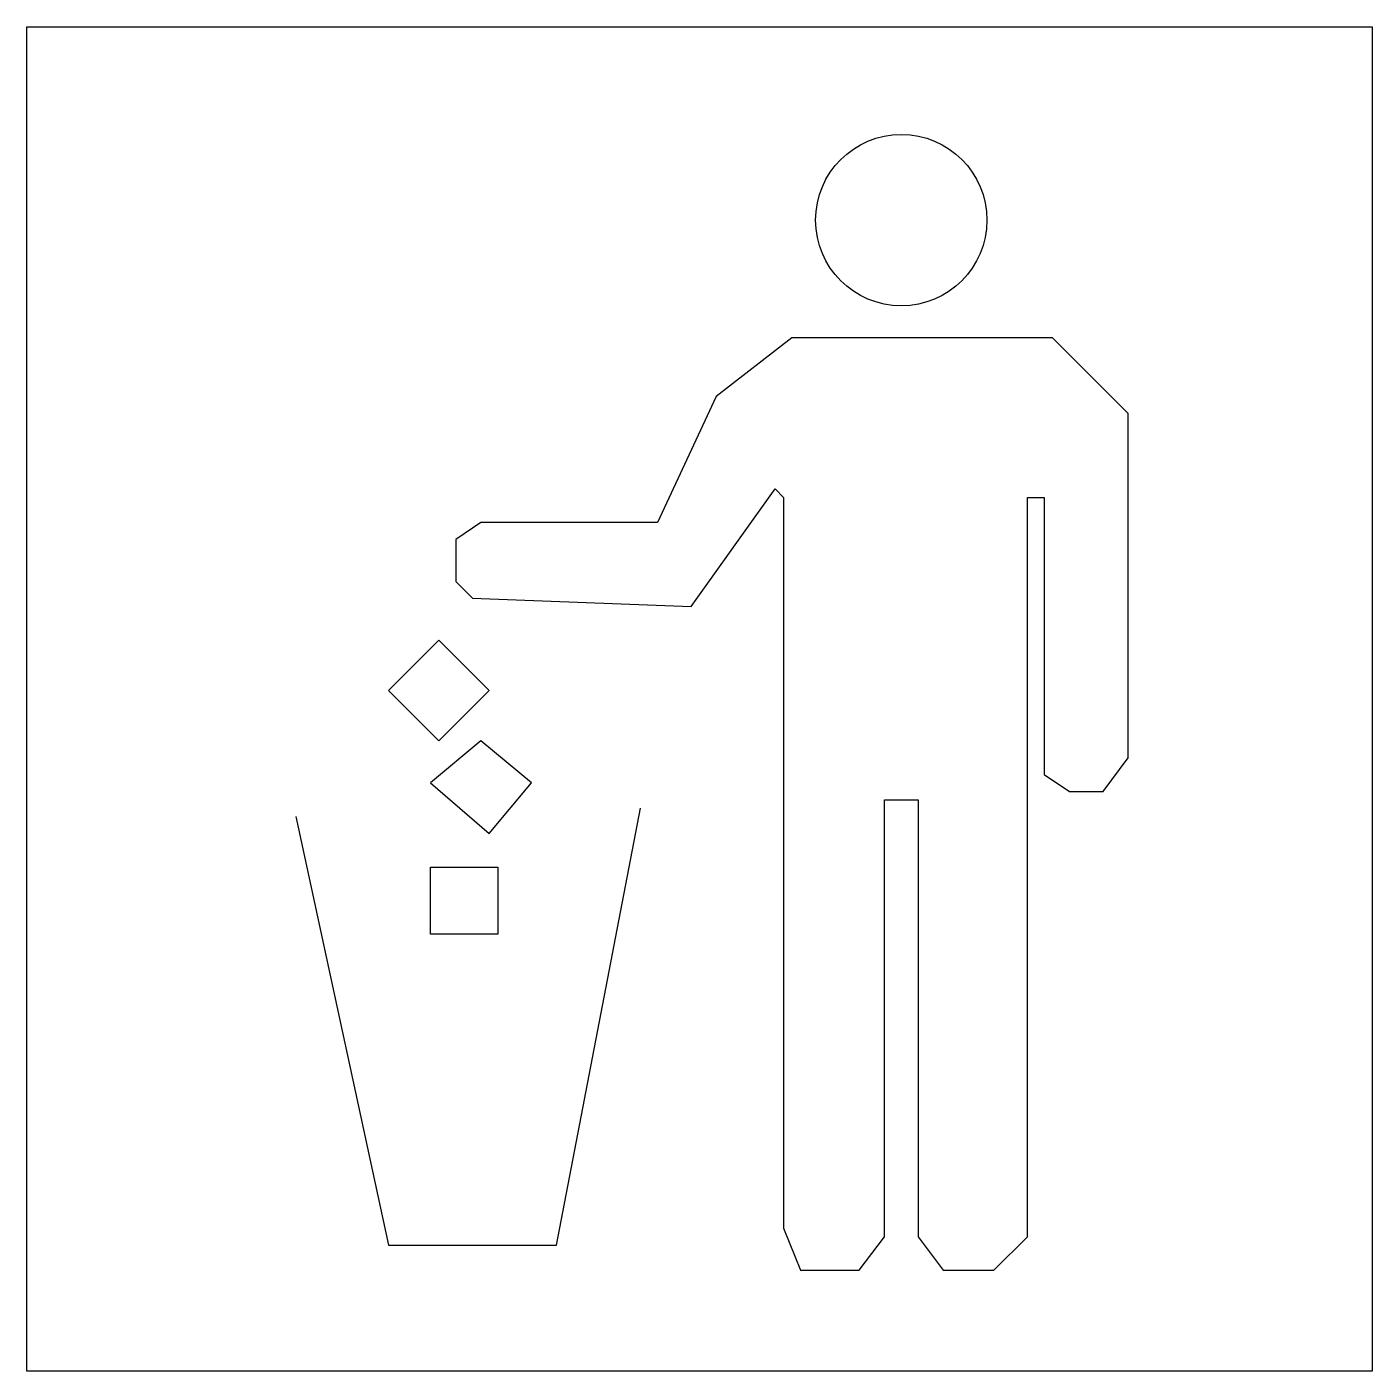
# Model space of a CAD drawing. Extents: x -1.01 to 1.01, y -1.01 to 1.01.
import ezdxf

# ---------------------------------------------------------------- set-up
doc = ezdxf.new("R2010")
doc.units = 0
doc.layers.get('0').update_dxf_attribs({"linetype": 'CONTINUOUS'})

msp = doc.modelspace()

# ---------------------------------------------------------------- linework, layer by layer
at = {"color": 0}
for points in [[(-1.0059, 1.0052), (1.0059, 1.0052), (1.0059, -1.0052), (-1.0059, -1.0052)], [(0.1257, 0.3016), (0.1257, -0.7916), (0.1509, -0.8544), (0.2389, -0.8544), (0.2766, -0.8042), (0.2766, -0.1508), (0.3269, -0.1508), (0.3269, -0.8042), (0.3646, -0.8544), (0.4401, -0.8544), (0.4904, -0.8042), (0.4904, 0.3016), (0.5155, 0.3016), (0.5155, -0.1131), (0.5533, -0.1382), (0.6036, -0.1382), (0.6413, -0.088), (0.6413, 0.4272), (0.5281, 0.5403), (0.1383, 0.5403), (0.0251, 0.4523), (-0.0629, 0.2639), (-0.3269, 0.2639), (-0.3646, 0.2387), (-0.3646, 0.1759), (-0.3395, 0.1508), (-0.0126, 0.1382), (0.1132, 0.3141)], [(-0.4652, 0.0126), (-0.3898, -0.0628), (-0.3144, 0.0126), (-0.3898, 0.088)], [(-0.4024, -0.1256), (-0.3144, -0.201), (-0.2515, -0.1256), (-0.3269, -0.0628)], [(-0.4024, -0.2513), (-0.3018, -0.2513), (-0.3018, -0.3518), (-0.4024, -0.3518)]]:
    msp.add_lwpolyline(points, close=True, dxfattribs=at)
msp.add_lwpolyline([(-0.6036, -0.1759), (-0.4652, -0.8167), (-0.2138, -0.8167), (-0.088, -0.1633)], dxfattribs=at)
msp.add_circle((0.3018, 0.7162), 0.1281, dxfattribs=at)

doc.saveas('drawing.dxf')
